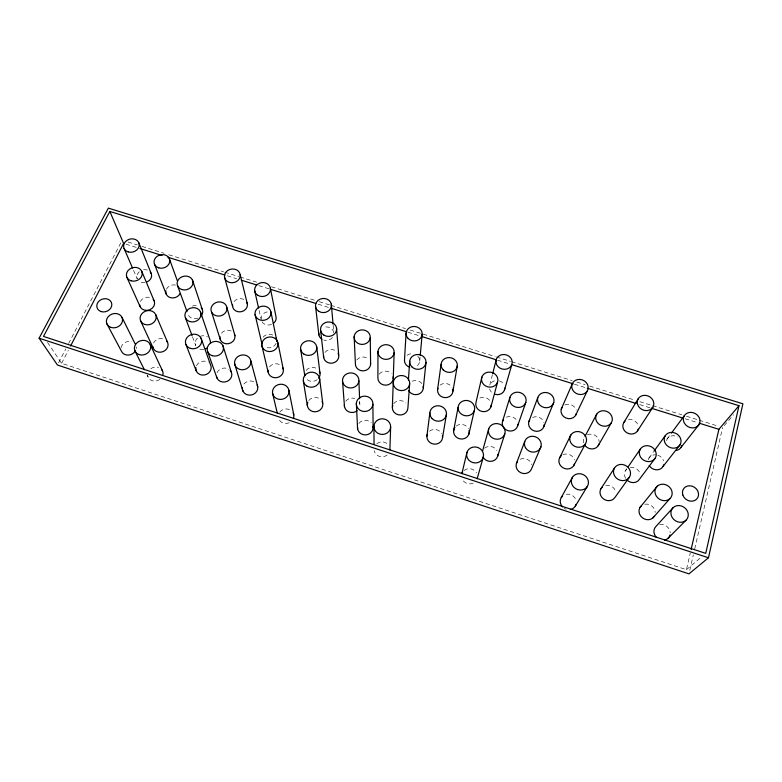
<?xml version="1.0" encoding="UTF-8"?>
<svg xmlns="http://www.w3.org/2000/svg" width="782" height="782" viewBox="0 0 782 782"><rect width="100%" height="100%" fill="white"/><g stroke="black" fill="none" stroke-linecap="round" stroke-linejoin="round"><path stroke-width="0.59" stroke-dasharray="3.91 2.93" d="M419.709 361.118L420.139 356.445M689.792 570.303L693.351 554.829M694.719 548.886L722.607 427.519M47.516 342.399L61.602 363.317L686.44 569.697L690.291 553.04M492.425 374.686L489.757 385.233A7.742 7.038 14.3 0 1 495.348 380.619M61.602 363.317L68.308 350.356M58.582 362.877L65.825 348.889M68.621 343.513L121.063 242.371M625.434 470.725L626.793 468.76M648.962 458.066L653.185 452.26M667.124 438.927L670.692 434.098M724.171 425.691L733.536 414.753M686.44 569.697L701.151 557.253M128.004 242.039L137.329 244.952M141.992 246.398L164.152 253.309M168.814 254.766L223.613 271.862M224.776 272.224L238.764 276.593M239.927 276.955L257.415 282.41M271.413 286.769L314.55 300.229M319.212 301.686L329.701 304.96M330.874 305.322L405.487 328.596M410.149 330.053L495.26 356.602M496.423 356.963L510.411 361.333M511.584 361.695L572.209 380.609M576.872 382.056L585.034 384.607M589.696 386.064L635.17 400.247M639.832 401.694L651.484 405.34M652.657 405.702L681.796 414.792M686.469 416.249L698.121 419.885M699.294 420.247L717.944 426.063M125.941 244.14L136.42 247.415M227.288 275.792L236.604 278.705M258.744 285.616L269.223 288.89M318.147 304.169L329.799 307.815M407.852 332.184L420.667 336.192M497.548 360.199L510.363 364.197M574.438 384.206L586.089 387.843M639.676 404.577L650.155 407.852M685.11 418.771L697.925 422.769M147.055 375.008L148.111 377.1M133.517 270.249L137.29 278.969A7.497 6.364 -16.2 0 1 139.919 271.276M192.46 336.7L195.754 345.546A7.673 6.764 -15.8 0 1 198.257 337.404M259.106 310.386L260.934 318.44M333.161 325.332L333.767 332.379A7.556 6.774 -5 0 0 323.181 327.55M359.7 401.068L359.886 405.799A7.781 7.194 -3.6 0 0 359.163 402.144M520.177 459.249A8.045 7.458 23.4 0 1 531.74 464.606M479.845 398.018A7.791 7.146 13.9 0 1 490.324 401.352M345.761 401.225A7.781 7.194 -3.6 0 1 354.764 398.488M276.173 343.308A7.615 6.794 -10.5 0 1 264.58 346.709M263.035 337.218A7.615 6.794 -10.5 0 1 273.622 335.429M196.429 365.79A7.761 6.911 -17.2 0 1 208.237 362.33M605.825 485.397A8.26 7.488 31.9 0 1 615.757 491.497M648.229 459.816A8.191 7.263 30.9 0 1 655.707 454.801M657.77 455.192A8.191 7.263 30.9 0 1 663.586 460.872M429.494 431.205A7.879 7.37 9.4 0 1 441.742 433.57M317.267 379.69A7.693 7.009 -7.6 0 1 305.381 377.423M306.153 370.433A7.693 7.009 -7.6 0 1 316.857 368.586M198.032 318.108A7.576 6.598 -14.8 0 1 187.768 313.338M192.45 306.104A7.576 6.598 -14.8 0 1 198.178 305.821M583.724 442.905A8.025 7.243 26.1 0 1 584.477 437.363M587.341 434.87A8.025 7.243 26.1 0 1 599.207 442.055M532.571 417.461A7.908 7.204 20.6 0 1 543.969 422.642M417.793 356.093A7.625 6.93 4.1 0 1 415.516 366.866M407.051 355.37A7.625 6.93 4.1 0 1 412.554 353.718M356.709 360.003A7.644 6.95 -1.6 0 1 368.801 359.378M243.906 384.05A7.791 7.058 -14.7 0 1 254.727 382.173M628.435 419.572A8.015 7.116 27 0 1 638.161 425.359M136.254 346.915A7.781 6.735 -20.6 0 1 136.185 348.704M121.083 347.687A7.781 6.735 -20.6 0 1 131.816 341.724M234.033 301.52A7.517 6.579 -11.4 0 1 244.492 299.789M387.168 454.977A7.908 7.458 0.6 0 1 374.207 450.715M376.807 443.687A7.908 7.458 0.6 0 1 387.95 444.45M659.676 524.487A8.504 7.605 37.5 0 1 670.252 532.845M566.168 509.209A8.24 7.595 31 0 1 564.213 508.3M566.188 494.244A8.24 7.595 31 0 1 576.06 500.392M144.983 282.527A7.497 6.364 -16.2 0 1 139.528 281.52M143.507 269.829A7.497 6.364 -16.2 0 1 148.932 270.836M159.89 379.378A7.84 6.901 -20.7 0 1 152.187 380.697A7.84 6.901 -20.7 0 1 147.651 375.36M150.818 368.733A7.84 6.901 -20.7 0 1 158.482 367.432M332.497 337.462A7.556 6.774 -5 0 1 323.699 340.062M491.526 392.193A7.742 7.038 14.3 0 1 489.63 388.879M499.327 380.883A7.742 7.038 14.3 0 1 503.901 384.48M644.779 504.204A8.397 7.527 35.2 0 1 655.218 512.435M473.237 483.149A8.035 7.576 18 0 1 462.426 479.591M464.078 470.52A8.035 7.576 18 0 1 476.551 472.954M289.232 422.73A7.849 7.234 -12.7 0 1 278.9 419.338M279.76 412.094A7.849 7.234 -12.7 0 1 290.679 410.179M271.618 324.383A7.537 6.667 -9.7 0 1 261.726 321.255M261.188 319.584A7.537 6.667 -9.7 0 1 267.532 311.783M153.497 343.103A7.732 6.755 -18.7 0 1 165.256 339.701M393.659 403.737A7.781 7.204 3.3 0 1 405.946 403.082M562.864 454.704A8.074 7.38 26.4 0 1 574.487 460.041M440.07 385.145A7.732 7.087 8.8 0 1 452.094 387.422M484.625 448.203A7.967 7.419 18.5 0 1 497 450.598M564.878 404.988A7.888 7.106 22.1 0 1 576.275 410.12M269.546 366.807A7.703 6.97 -11.3 0 1 280.269 364.969M506.306 417.187A7.879 7.234 18.1 0 1 516.902 420.569M456.229 426.034A7.879 7.321 13 0 1 468.428 428.634M379.202 374.187A7.683 7.038 1.1 0 1 391.352 373.552M203.75 349.31A7.673 6.764 -15.8 0 1 199.84 349.046M199.987 336.426A7.673 6.764 -15.8 0 1 207.504 336.934M625.61 478.301A8.211 7.361 31.2 0 1 626.665 469.249M630.194 467.548A8.211 7.361 31.2 0 1 640.106 473.56M308.763 400.54A7.791 7.185 -8.5 0 1 319.594 398.644M217.015 372.721A7.771 6.96 -16.1 0 1 228.823 369.231M140.31 301.559A7.595 6.52 -17.3 0 1 151.884 298.284M666.401 440.647A8.143 7.136 30 0 1 677.769 436.972M358.85 423.473A7.849 7.331 -2.1 0 1 371.255 422.808M324.97 352.408A7.625 6.901 -5 0 1 337.032 351.783M221.443 333.161A7.634 6.755 -13.8 0 1 232.059 331.373M166.4 289.223A7.527 6.471 -15.2 0 1 176.204 285.225M412.163 381.196A7.712 7.087 5 0 1 422.495 384.49"/><path stroke-width="1.17" d="M377.96 351.46L377.902 377.618A7.683 7.038 1.1 0 0 386.025 385.174A7.683 7.038 1.1 0 0 393.102 376.816M389.876 449.865L390.648 427.168A8.387 7.83 0.7 0 0 378.596 419.582A8.387 7.83 0.7 0 0 377.608 433.111A8.387 7.83 0.7 0 0 390.648 427.168M393.229 378.654L394.167 352.545A8.123 7.361 1.1 0 0 382.476 345.409A8.123 7.361 1.1 0 0 381.538 358.127A8.123 7.361 1.1 0 0 394.167 352.545M392.359 407.256L393.258 382.486M406.073 333.152L404.49 360.091A7.625 6.93 4.1 0 0 409.68 367.169M408.409 380.032L409.709 361.333M409.68 383.6A8.231 7.546 3.1 0 1 396.933 389.328A8.231 7.546 3.1 0 1 397.794 376.279A8.231 7.546 3.1 0 1 409.68 383.6L407.872 408.312A7.781 7.204 3.3 0 1 398.605 414.861A7.781 7.204 3.3 0 1 392.76 405.408M420.247 355.272L422.163 334.227M423.306 388.087L425.995 362.428M426.894 436.239L429.846 412.886M437.539 389.983L441.058 364.422M442.602 437.314L446.483 414.02M452.954 391.029L457.362 365.517M453.58 430.99L458.096 407.383M738.98 405.692L705.745 553.373L43.499 336.426L109.842 211.453L738.98 405.692L718.893 429.318L691.112 549.472M708.472 557.771L742.9 403.805L108.356 208.129L39.1 338.215L57.457 365.028L688.971 573.871L708.472 557.771L39.1 338.215M481.849 377.12L476.072 402.104A7.791 7.146 13.9 0 0 482.23 411.528A7.791 7.146 13.9 0 0 491.243 404.998M468.848 434.254L474.273 410.814A8.338 7.673 12.2 0 0 464.704 400.54A8.338 7.673 12.2 0 0 460.178 413.062A8.338 7.673 12.2 0 0 474.273 410.814M466.971 452.299L461.869 473.775A8.035 7.576 18 0 1 462.748 471.996M492.719 373.513L496.277 359.456M490.92 406.836L497.577 382.075A8.25 7.478 13.2 0 0 487.792 372.232A8.25 7.478 13.2 0 0 483.735 384.548A8.25 7.478 13.2 0 0 497.577 382.075M482.465 451.4L488.74 428.8M477.137 478.77L483.168 457.558A8.514 7.957 16.6 0 0 473.139 447.089A8.514 7.957 16.6 0 0 468.877 460.197A8.514 7.957 16.6 0 0 483.168 457.558M504.527 389.886L511.907 364.334A8.191 7.361 13.6 0 0 502.142 354.637A8.191 7.361 13.6 0 0 498.193 366.778A8.191 7.361 13.6 0 0 511.907 364.334M502.552 421.342L509.923 397.285M497.626 456.317L504.82 433.961A8.446 7.791 17.3 0 0 494.801 423.697A8.446 7.791 17.3 0 0 490.695 436.552A8.446 7.791 17.3 0 0 504.82 433.961M517.567 426.141L525.836 402.319A8.348 7.585 17.1 0 0 515.856 392.31A8.348 7.585 17.1 0 0 511.917 404.841A8.348 7.585 17.1 0 0 525.836 402.319M528.867 421.615L537.781 397.569M516.384 463.55L524.722 441.566M543.93 426.415L553.744 402.603M540.948 446.776L531.682 468.506A8.045 7.458 23.4 0 1 520.861 472.797A8.045 7.458 23.4 0 1 517.215 461.791M561.251 409.094L572.004 384.461M575.513 415.535L587.126 391.215A8.348 7.439 21.1 0 0 579.902 379.426A8.348 7.439 21.1 0 0 572.854 390.286A8.348 7.439 21.1 0 0 587.126 391.215M559.951 457.235L570.85 434.948M70.546 346.035L123.605 243.417L109.842 211.453M585.034 436.307L596.734 414.098M573.705 465.681L585.464 443.824A8.563 7.752 25.1 0 0 578.093 431.517A8.563 7.752 25.1 0 0 570.88 442.856A8.563 7.752 25.1 0 0 585.464 443.824M561.281 497.499L572.453 477.264M598.201 445.681L611.309 422.827A8.504 7.595 24.9 0 0 603.88 410.736A8.504 7.595 24.9 0 0 596.852 421.879A8.504 7.595 24.9 0 0 611.309 422.827M623.772 422.632L638.249 398.654M575.269 506.218L587.331 486.443A8.739 7.986 29.3 0 0 579.824 473.716A8.739 7.986 29.3 0 0 572.492 485.456A8.739 7.986 29.3 0 0 587.331 486.443M637.535 430.843L652.862 407.266A8.494 7.449 25.9 0 0 645.277 395.34A8.494 7.449 25.9 0 0 638.493 406.327A8.494 7.449 25.9 0 0 652.862 407.266M601.006 488.623L614.525 467.939M628.142 466.805L640.311 449.132M629.49 477.049A8.758 7.879 30.5 0 1 614.701 476.062A8.758 7.879 30.5 0 1 621.798 464.42A8.758 7.879 30.5 0 1 629.49 477.049L615.063 497.284A8.26 7.488 31.9 0 1 603.225 498.73A8.26 7.488 31.9 0 1 602.257 487.127M653.889 451.302L665.159 435.838M671.406 433.13L684.25 415.75M655.248 458.105A8.71 7.732 29.9 0 1 640.575 457.138A8.71 7.732 29.9 0 1 647.496 445.672A8.71 7.732 29.9 0 1 655.248 458.105L639.471 479.258A8.211 7.361 31.2 0 1 626.92 479.972M663.009 466.512L680.096 444.714A8.69 7.625 29.8 0 0 672.256 432.407A8.69 7.625 29.8 0 0 665.492 443.746A8.69 7.625 29.8 0 0 680.096 444.714M681.112 447.245L699.128 424.489A8.622 7.488 29 0 0 691.268 412.388A8.622 7.488 29 0 0 684.641 423.541A8.622 7.488 29 0 0 699.128 424.489M639.969 507.479L657.271 486.179M653.029 517.801L669.891 498.652A8.905 7.918 33.8 0 0 665.472 484.645A8.905 7.918 33.8 0 0 655.336 493.999A8.905 7.918 33.8 0 0 669.891 498.652M673.204 507.577L656.098 526.276A8.504 7.605 37.5 0 0 656.479 537.488M668.072 538.299L686 520.245A9.032 8.006 36.1 0 0 681.464 506.003A9.032 8.006 36.1 0 0 671.298 515.524A9.032 8.006 36.1 0 0 686 520.245M139.919 248.51L162.05 255.421M167.876 257.239L224.952 275.068M241.267 280.161L256.408 284.892M270.386 289.252L315.82 303.445M330.962 308.176L406.689 331.822M421.83 336.553L496.384 359.837M511.536 364.568L573.274 383.845M587.253 388.214L636.177 403.492M651.328 408.224L682.774 418.047M699.088 423.14L718.893 429.318M106.86 323.768L121.445 351.186A7.781 6.735 -20.6 0 0 128.346 355.077A7.781 6.735 -20.6 0 0 135.599 350.463M134.905 350.864L144.416 369.759M122.08 317.521L135.276 344.148M150.212 344.481L162.548 370.991M140.584 320.796L153.331 348.342M126.87 277.248L140.115 306.612M124.055 248.451L132.569 268.07M155.686 314.579L167.583 342.379M141.728 271.266L154.152 300.865M138.737 242.615L151.17 273.368M154.553 264.345L166.273 294.228M185.969 344.637L196.36 371.137M185.451 317.893L192.049 335.586M177.651 285.997L187.025 311.647M169.244 258.431L177.328 280.738M201.091 338.283L210.632 365.057A7.761 6.911 -17.2 0 1 204.434 374.979A7.761 6.911 -17.2 0 1 195.891 367.579M207.768 351.91L216.995 378.087M200.397 311.686L209.869 339.603A7.673 6.764 -15.8 0 1 210.358 343.073M192.421 279.966L202.196 309.203M222.86 345.527L231.247 371.978M211.56 312.047L220.436 339.945M234.6 363.718L242.938 391.127M226.927 307.639A8.064 7.048 -13.1 0 1 215.91 315.693A8.064 7.048 -13.1 0 1 214.102 303.612A8.064 7.048 -13.1 0 1 226.927 307.639L234.962 335.713M224.502 277.131L232.567 306.476M250.836 360.942A8.24 7.38 -13.8 0 1 239.654 369.378A8.24 7.38 -13.8 0 1 237.679 356.739A8.24 7.38 -13.8 0 1 250.836 360.942L257.737 386.709M240.162 274.57A7.937 6.862 -10.9 0 1 229.351 282.39A7.937 6.862 -10.9 0 1 227.494 270.65A7.937 6.862 -10.9 0 1 240.162 274.57L247.386 304.012M272.547 393.238L277.229 412.906M261.862 345.605L268.118 372.046M255.059 314.55L261.608 342.33A7.615 6.794 -10.5 0 0 262.146 344.031M254.688 290.816L258.588 308.079M270.934 311.901A8.045 7.097 -10 0 1 260.054 319.985A8.045 7.097 -10 0 1 258.011 307.864A8.045 7.097 -10 0 1 270.934 311.901L276.613 339.789M277.933 342.878A8.152 7.292 -10.6 0 1 266.936 351.177A8.152 7.292 -10.6 0 1 264.834 338.733A8.152 7.292 -10.6 0 1 277.933 342.878L283.309 369.427M288.92 390.384A8.309 7.585 -11.8 0 1 277.747 399.035A8.309 7.585 -11.8 0 1 275.538 386.083A8.309 7.585 -11.8 0 1 288.92 390.384L293.788 414.812M270.396 288.216L276.056 317.091A7.537 6.667 -9.7 0 1 273.309 323.425M303.338 381.088L307.394 405.926M300.65 349.417L304.804 375.683A7.693 7.009 -7.6 0 1 304.745 373.855M319.594 378.263L322.741 403.238M316.69 346.68L319.965 373.063M315.605 306.818L318.88 334.911M320.64 330.503L323.68 357.579M331.333 304.178L333.054 324.149M336.514 327.805L338.694 354.999M342.594 381.812L344.481 406.62M356.348 403.238L357.589 428.966M354.148 336.583L355.38 363.395A7.644 6.95 -1.6 0 0 363.395 370.873A7.644 6.95 -1.6 0 0 370.502 362.613M358.899 380.951A8.231 7.537 -3.3 0 1 346.025 386.67A8.231 7.537 -3.3 0 1 347.169 373.649A8.231 7.537 -3.3 0 1 358.899 380.951L359.603 398.703M370.257 337.658A8.074 7.263 -1.4 0 1 357.638 343.171A8.074 7.263 -1.4 0 1 358.703 330.61A8.074 7.263 -1.4 0 1 370.257 337.658L370.609 364.422M372.906 404.362A8.309 7.683 -1.8 0 1 359.945 410.188A8.309 7.683 -1.8 0 1 361.02 396.914A8.309 7.683 -1.8 0 1 372.906 404.362L373.131 428.125M373.923 426.024L374.05 443.99M357.178 410.726A7.781 7.194 -3.6 0 1 348.577 411.723A7.781 7.194 -3.6 0 1 344.393 404.744M276.066 338.098A7.615 6.794 -10.5 0 1 276.652 341.558M663.732 464.752A8.191 7.263 30.9 0 1 657.271 469.806A8.191 7.263 30.9 0 1 649.207 465.564M442.436 435.388A7.879 7.37 9.4 0 1 434.342 444.156A7.879 7.37 9.4 0 1 427.275 434.352M319.379 371.323A7.693 7.009 -7.6 0 1 318.645 378.322M201.238 307.746A7.576 6.598 -14.8 0 1 201.15 315.85M598.963 443.951A8.025 7.243 26.1 0 1 592.424 448.927A8.025 7.243 26.1 0 1 584.525 444.743M544.213 424.548A7.908 7.204 20.6 0 1 534.272 430.931A7.908 7.204 20.6 0 1 529.678 419.914M257.19 384.949A7.791 7.058 -14.7 0 1 251.149 395.037A7.791 7.058 -14.7 0 1 242.391 387.51M638.268 429.132A8.015 7.116 27 0 1 626.89 432.798A8.015 7.116 27 0 1 624.984 421.205M246.868 302.37A7.517 6.579 -11.4 0 1 240.993 311.774A7.517 6.579 -11.4 0 1 232.567 304.755M670.057 534.878A8.504 7.605 37.5 0 1 664.475 540.108M576.07 504.4A8.24 7.595 31 0 1 570.361 509.502M562.541 506.941A8.24 7.595 31 0 1 562.571 495.983M150.252 271.96A7.497 6.364 -16.2 0 1 146.869 281.999M161.591 369.466A7.84 6.901 -20.7 0 1 162.979 374.558M321.949 339.261A7.556 6.774 -5 0 1 318.812 333.142M504.83 388.077A7.742 7.038 14.3 0 1 494.928 394.265M654.27 516.267A8.397 7.527 35.2 0 1 642.364 517.743A8.397 7.527 35.2 0 1 641.211 505.964M293.211 413.013A7.849 7.234 -12.7 0 1 293.367 418.565M166.625 340.893A7.732 6.755 -18.7 0 1 163.203 351.558A7.732 6.755 -18.7 0 1 152.871 346.641M574.496 463.922A8.074 7.38 26.4 0 1 562.844 467.695A8.074 7.38 26.4 0 1 561.212 455.769M452.788 389.182A7.732 7.087 8.8 0 1 444.88 397.618A7.732 7.087 8.8 0 1 437.91 388.175M497.948 454.401A7.967 7.419 18.5 0 1 491.858 461.224A7.967 7.419 18.5 0 1 483.051 457.118M576.285 413.844A7.888 7.106 22.1 0 1 565.787 417.94A7.888 7.106 22.1 0 1 562.033 407.422M282.752 367.696A7.703 6.97 -11.3 0 1 276.857 377.628A7.703 6.97 -11.3 0 1 268.089 370.218M517.87 424.274A7.879 7.234 18.1 0 1 507.86 430.657A7.879 7.234 18.1 0 1 503.373 419.651M469.092 430.471A7.879 7.321 13 0 1 459.894 438.868A7.879 7.321 13 0 1 454.88 427.431M207.416 347.765A7.673 6.764 -15.8 0 1 205.676 348.743M322.145 401.459A7.791 7.185 -8.5 0 1 315.332 411.791A7.791 7.185 -8.5 0 1 307.795 402.222M230.24 370.443A7.771 6.96 -16.1 0 1 227.073 381.381A7.771 6.96 -16.1 0 1 216.487 376.338M153.223 299.428A7.595 6.52 -17.3 0 1 149.802 309.721A7.595 6.52 -17.3 0 1 139.675 304.97M681.816 445.515A8.143 7.136 30 0 1 676.459 450.373M373.014 426.219A7.849 7.331 -2.1 0 1 365.722 434.929A7.849 7.331 -2.1 0 1 357.482 427.05M338.098 353.288A7.625 6.901 -5 0 1 332.487 363.102A7.625 6.901 -5 0 1 323.601 355.781M234.444 334.031A7.634 6.755 -13.8 0 1 228.442 343.689A7.634 6.755 -13.8 0 1 219.928 336.485M180.055 293.543A7.527 6.471 -15.2 0 1 171.141 297.815A7.527 6.471 -15.2 0 1 165.852 290.894M423.16 386.24A7.712 7.087 5 0 1 418.135 394.314A7.712 7.087 5 0 1 408.712 390.648M682.813 494.967A8.377 7.37 34.6 0 0 696.469 499.317A8.377 7.37 34.6 0 0 692.207 486.209A8.377 7.37 34.6 0 0 682.813 494.967M101.122 311.578A7.644 6.491 -19.5 0 0 111.797 304.061A7.644 6.491 -19.5 0 0 99.988 300.298A7.644 6.491 -19.5 0 0 101.122 311.578M525.475 447.666A8.524 7.83 22 0 0 540.088 448.633A8.524 7.83 22 0 0 532.923 436.278A8.524 7.83 22 0 0 525.475 447.666M190.349 348.381A8.211 7.224 -16.4 0 0 201.619 340.092A8.211 7.224 -16.4 0 0 188.648 335.957A8.211 7.224 -16.4 0 0 190.349 348.381M432.006 418.546A8.348 7.732 8.8 0 0 446.102 415.995A8.348 7.732 8.8 0 0 436.395 405.868A8.348 7.732 8.8 0 0 432.006 418.546M303.954 354.148A8.143 7.321 -7.1 0 0 316.759 348.596A8.143 7.321 -7.1 0 0 305.312 341.47A8.143 7.321 -7.1 0 0 303.954 354.148M181.913 289.565A8.006 6.872 -14.2 0 0 192.929 281.686A8.006 6.872 -14.2 0 0 180.3 277.747A8.006 6.872 -14.2 0 0 181.913 289.565M538.563 403.453A8.367 7.556 19.5 0 0 552.903 404.392A8.367 7.556 19.5 0 0 545.807 392.476A8.367 7.556 19.5 0 0 538.563 403.453M408.106 338.45A8.064 7.243 3.9 0 0 421.772 336.074A8.064 7.243 3.9 0 0 412.466 326.602A8.064 7.243 3.9 0 0 408.106 338.45M111.083 327.453A8.231 7.038 -19.8 0 0 122.539 319.3A8.231 7.038 -19.8 0 0 109.803 315.234A8.231 7.038 -19.8 0 0 111.083 327.453M318.87 311.383A7.986 7.067 -4.6 0 0 331.412 306.026A7.986 7.067 -4.6 0 0 320.131 299.154A7.986 7.067 -4.6 0 0 318.87 311.383M139.216 354.637A8.299 7.214 -19.8 0 0 150.701 346.299A8.299 7.214 -19.8 0 0 137.779 342.135A8.299 7.214 -19.8 0 0 139.216 354.637M128.17 251.902A7.918 6.627 -15.5 0 0 139.196 244.277A7.918 6.627 -15.5 0 0 126.85 240.455A7.918 6.627 -15.5 0 0 128.17 251.902M257.816 295.322A7.957 6.96 -9.2 0 0 270.435 290.034A7.957 6.96 -9.2 0 0 259.389 283.25A7.957 6.96 -9.2 0 0 257.816 295.322M144.856 324.471A8.172 7.048 -17.9 0 0 156.175 316.348A8.172 7.048 -17.9 0 0 143.399 312.292A8.172 7.048 -17.9 0 0 144.856 324.471M443.198 369.866A8.182 7.419 8.3 0 0 456.991 367.423A8.182 7.419 8.3 0 0 447.441 357.697A8.182 7.419 8.3 0 0 443.198 369.866M189.782 321.558A8.113 7.067 -15.1 0 0 200.915 313.455A8.113 7.067 -15.1 0 0 188.1 309.408A8.113 7.067 -15.1 0 0 189.782 321.558M306.691 385.946A8.25 7.527 -7.9 0 0 319.662 380.228A8.25 7.527 -7.9 0 0 308.049 372.916A8.25 7.527 -7.9 0 0 306.691 385.946M212.196 355.683A8.221 7.282 -15.3 0 0 223.408 347.345A8.221 7.282 -15.3 0 0 210.368 343.181A8.221 7.282 -15.3 0 0 212.196 355.683M131.034 280.787A8.025 6.794 -16.6 0 0 142.197 272.967A8.025 6.794 -16.6 0 0 129.685 269.057A8.025 6.794 -16.6 0 0 131.034 280.787M411.782 366.768A8.162 7.409 4.8 0 0 425.603 364.324A8.162 7.409 4.8 0 0 416.18 354.617A8.162 7.409 4.8 0 0 411.782 366.768M323.943 335.155A8.064 7.214 -4.6 0 0 336.602 329.691A8.064 7.214 -4.6 0 0 325.185 322.683A8.064 7.214 -4.6 0 0 323.943 335.155M158.736 267.855A7.947 6.735 -14.6 0 0 169.733 260.123A7.947 6.735 -14.6 0 0 157.25 256.252A7.947 6.735 -14.6 0 0 158.736 267.855"/></g></svg>
